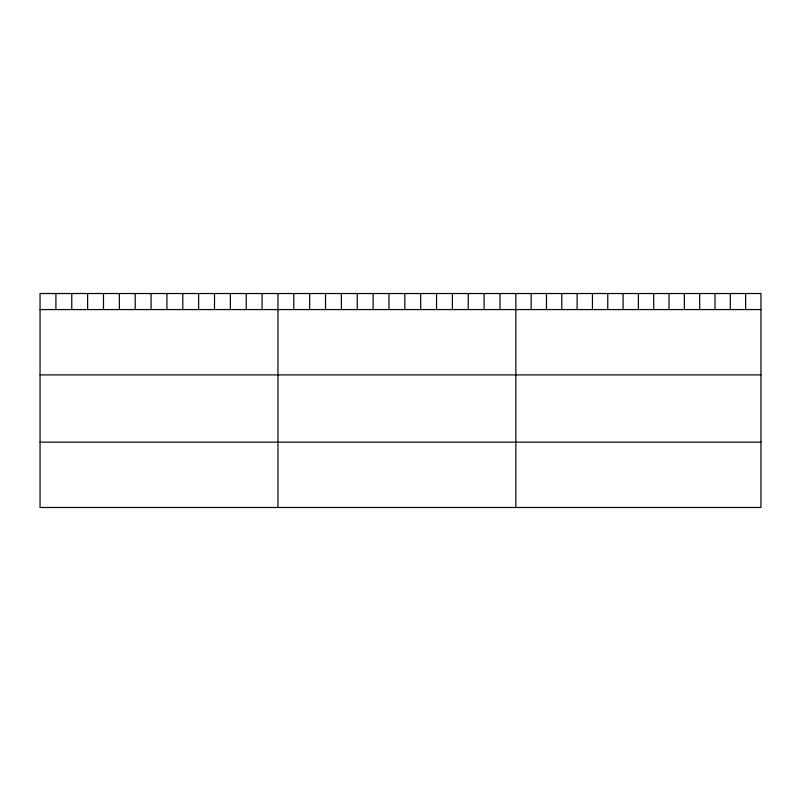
<?xml version="1.0" encoding="UTF-8"?>
<svg xmlns="http://www.w3.org/2000/svg" width="801" height="801" viewBox="0 0 801 801"><rect width="100%" height="100%" fill="white"/><g stroke="black" fill="none" stroke-linecap="round" stroke-linejoin="round"><path stroke-width="1.2" d="M760.95 309.576L760.95 507.484L40.05 507.484L40.05 293.516L760.95 293.516L760.95 309.576L40.05 309.576M40.05 374.888L760.95 374.888M40.05 442.172L760.95 442.172M745.631 293.516L745.631 309.576M730.312 293.516L730.312 309.576M714.993 293.516L714.993 309.576M699.673 293.516L699.673 309.576M684.354 293.516L684.354 309.576M669.035 293.516L669.035 309.576M653.716 293.516L653.716 309.576M638.397 293.516L638.397 309.576M623.078 293.516L623.078 309.576M607.759 293.516L607.759 309.576M592.44 293.516L592.44 309.576M577.12 293.516L577.12 309.576M561.801 293.516L561.801 309.576M546.482 293.516L546.482 309.576M531.163 293.516L531.163 309.576M515.844 293.516L515.844 507.484M499.984 293.516L499.984 309.576M484.124 293.516L484.124 309.576M468.265 293.516L468.265 309.576M452.405 293.516L452.405 309.576M436.545 293.516L436.545 309.576M420.685 293.516L420.685 309.576M404.825 293.516L404.825 309.576M388.966 293.516L388.966 309.576M373.106 293.516L373.106 309.576M357.246 293.516L357.246 309.576M341.386 293.516L341.386 309.576M325.526 293.516L325.526 309.576M309.667 293.516L309.667 309.576M293.807 293.516L293.807 309.576M277.947 293.516L277.947 507.484M262.087 293.516L262.087 309.576M246.227 293.516L246.227 309.576M230.368 293.516L230.368 309.576M214.508 293.516L214.508 309.576M198.648 293.516L198.648 309.576M182.788 293.516L182.788 309.576M166.928 293.516L166.928 309.576M151.069 293.516L151.069 309.576M135.209 293.516L135.209 309.576M119.349 293.516L119.349 309.576M103.489 293.516L103.489 309.576M87.629 293.516L87.629 309.576M71.77 293.516L71.77 309.576M55.91 293.516L55.91 309.576"/></g></svg>
